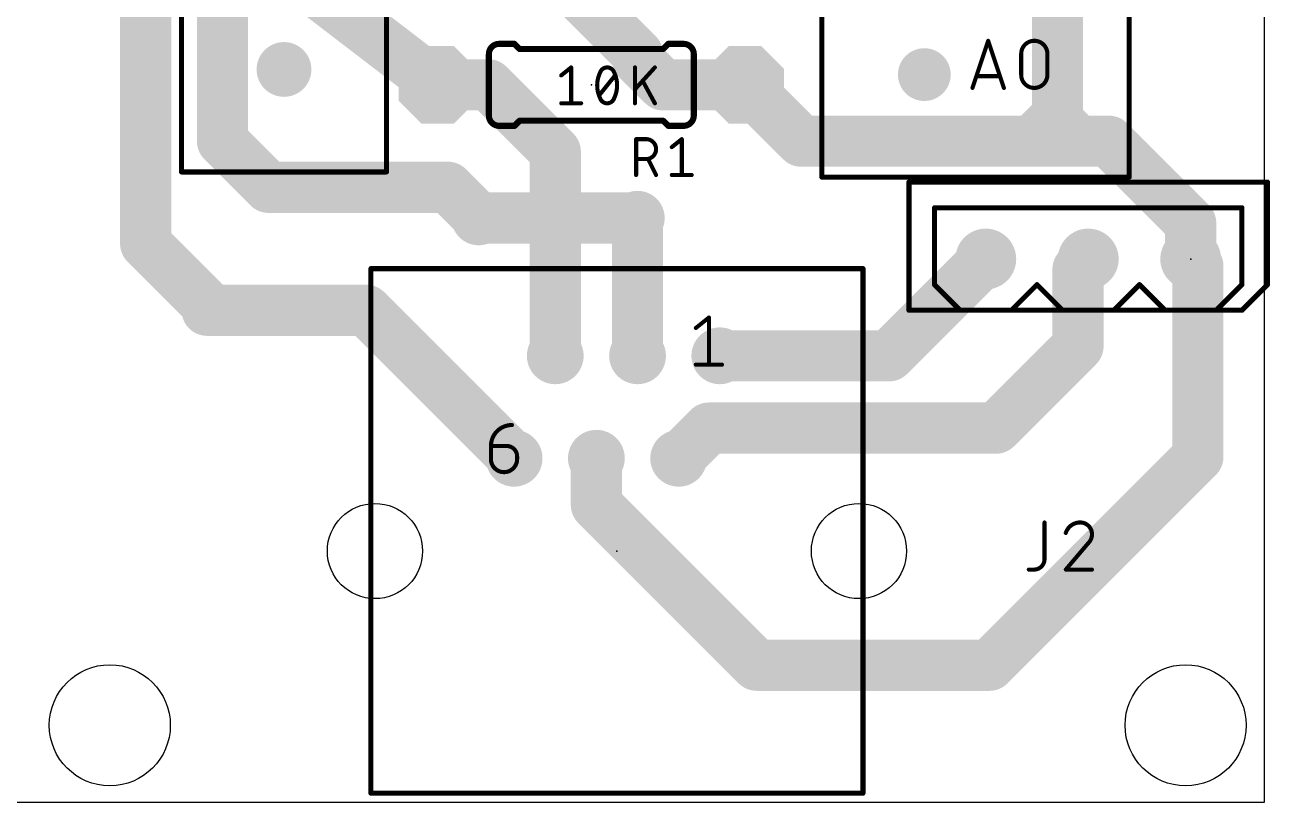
# Model space of a CAD drawing. Extents: x -13.9 to 46.7, y -1.1 to 36.9.
# Drawn here: x 15.8 to 46.67, y -1.14 to 18.12 of the extents above; entities that cross this region are included whole.
import ezdxf

# ---------------------------------------------------------------- set-up
doc = ezdxf.new("R2010")
doc.units = 0
for name, color, linetype in [('1', 22, 'CONTINUOUS'), ('16', 175, 'CONTINUOUS'), ('17', 82, 'CONTINUOUS'), ('18', 82, 'CONTINUOUS'), ('20', 30, 'CONTINUOUS'), ('21', 253, 'CONTINUOUS'), ('23', 7, 'CONTINUOUS'), ('25', 253, 'CONTINUOUS'), ('27', 253, 'CONTINUOUS'), ('51', 253, 'CONTINUOUS')]:
    doc.layers.add(name, color=color, linetype=linetype)

# ---------------------------------------------------------------- blocks, each defined once
blk = doc.blocks.new('ROUNDP')
at = {"const_width": 0.5}
blk.add_lwpolyline([(0, -0.25, 1), (0, 0.25, 1), (0, -0.25)], format="xyb", dxfattribs=at)
blk = doc.blocks.new('RECT')
blk.add_solid([(-0.5, -0.5), (0.5, -0.5), (-0.5, 0.5), (0.5, 0.5)])
blk = doc.blocks.new('OCTAGONP')
at = {"const_width": 0.5}
blk.add_lwpolyline([(-0.25, -0.1036), (-0.25, 0.1036), (-0.1036, 0.25), (0.1036, 0.25), (0.25, 0.1036), (0.25, -0.1036), (0.1036, -0.25), (-0.1036, -0.25), (-0.25, -0.1036), (-0.25, 0.1036)], dxfattribs=at)
blk = doc.blocks.new('ROUNDV')
at = {"const_width": 0.5}
blk.add_lwpolyline([(0, -0.25, 1), (0, 0.25, 1), (0, -0.25)], format="xyb", dxfattribs=at)

msp = doc.modelspace()

# ---------------------------------------------------------------- linework, layer by layer
at = {"layer": '1', "const_width": 1.27}
msp.add_lwpolyline([(27.051, 13.335), (30.988, 13.335)], dxfattribs=at)
at = {"layer": '1', "const_width": 0.635}
for points in [[(27.051, 13.6525, 1), (27.051, 13.0175)], [(30.988, 13.0175, 1), (30.988, 13.6525)]]:
    msp.add_lwpolyline(points, format="xyb", dxfattribs=at)
at = {"layer": '16', "const_width": 1.27}
for points in [[(18.796, 21.971), (18.796, 12.7)], [(41.402, 21.209), (41.402, 15.875)], [(20.701, 20.574), (20.701, 15.24)], [(22.225, 19.558), (26.035, 16.637)], [(29.21, 19.177), (30.988, 17.399)], [(30.988, 17.399), (30.988, 17.272)], [(30.988, 17.272), (31.623, 16.637)], [(26.035, 16.637), (27.293, 16.637)], [(27.293, 16.637), (28.95, 14.98)], [(31.623, 16.637), (33.655, 16.637)], [(33.655, 16.637), (35.052, 15.24)], [(41.402, 15.875), (40.767, 15.24)], [(41.402, 15.875), (41.402, 15.748)], [(41.402, 15.748), (41.91, 15.24)], [(20.701, 15.24), (21.844, 14.097)], [(35.052, 15.24), (40.767, 15.24)], [(40.767, 15.24), (41.91, 15.24)], [(41.91, 15.24), (42.672, 15.24)], [(42.672, 15.24), (44.704, 13.208)], [(28.95, 14.98), (28.95, 9.92)], [(21.844, 14.097), (26.289, 14.097)], [(26.289, 14.097), (27.051, 13.335)], [(30.988, 13.335), (30.988, 9.922)], [(44.704, 13.208), (44.704, 12.319)], [(18.796, 12.7), (20.32, 11.176)], [(37.225, 9.92), (39.624, 12.319)], [(42.164, 12.319), (41.91, 12.065)], [(41.91, 12.065), (41.91, 10.16)], [(44.704, 12.319), (44.882, 12.141)], [(44.882, 12.141), (44.882, 7.417)], [(20.32, 11.176), (20.32, 11.049)], [(20.32, 11.049), (24.261, 11.049)], [(27.93, 7.38), (24.261, 11.049)], [(30.988, 9.922), (30.99, 9.92)], [(33.03, 9.92), (37.225, 9.92)], [(41.91, 10.16), (39.878, 8.128)], [(32.758, 8.128), (32.01, 7.38)], [(39.878, 8.128), (32.758, 8.128)], [(44.882, 7.417), (39.714, 2.249)], [(29.97, 7.38), (29.97, 6.225)], [(29.97, 6.225), (33.946, 2.249)], [(39.714, 2.249), (33.946, 2.249)]]:
    msp.add_lwpolyline(points, dxfattribs=at)
at = {"layer": '16', "const_width": 0.635}
for points in [[(31.3055, 17.399, 1), (30.6705, 17.399)], [(31.2125, 17.4965, 1), (30.7635, 17.0475)], [(30.7635, 17.1745, 1), (31.2125, 17.6235)], [(30.6705, 17.272, 1), (31.3055, 17.272)], [(26.035, 16.9545, 1), (26.035, 16.3195)], [(25.8418, 16.385, 1), (26.2282, 16.889)], [(27.5175, 16.8615, 1), (27.0685, 16.4125)], [(27.293, 16.3195, 1), (27.293, 16.9545)], [(31.623, 16.9545, 1), (31.623, 16.3195)], [(31.3985, 16.4125, 1), (31.8475, 16.8615)], [(33.8795, 16.8615, 1), (33.4305, 16.4125)], [(33.655, 16.3195, 1), (33.655, 16.9545)], [(41.7195, 15.875, 1), (41.0845, 15.875)], [(41.6265, 15.9725, 1), (41.1775, 15.5235)], [(41.6265, 15.6505, 1), (41.1775, 16.0995)], [(41.0845, 15.875, 1), (41.7195, 15.875)], [(41.0845, 15.748, 1), (41.7195, 15.748)], [(20.9255, 15.4645, 1), (20.4765, 15.0155)], [(35.052, 15.5575, 1), (35.052, 14.9225)], [(34.8275, 15.0155, 1), (35.2765, 15.4645)], [(40.767, 15.5575, 1), (40.767, 14.9225)], [(40.5425, 15.4645, 1), (40.9915, 15.0155)], [(40.767, 14.9225, 1), (40.767, 15.5575)], [(41.91, 15.5575, 1), (41.91, 14.9225)], [(41.6855, 15.0155, 1), (42.1345, 15.4645)], [(41.91, 14.9225, 1), (41.91, 15.5575)], [(42.8965, 15.4645, 1), (42.4475, 15.0155)], [(42.672, 14.9225, 1), (42.672, 15.5575)], [(20.3835, 15.24, 1), (21.0185, 15.24)], [(29.2675, 14.98, 1), (28.6325, 14.98)], [(28.7255, 14.7555, 1), (29.1745, 15.2045)], [(21.844, 14.4145, 1), (21.844, 13.7795)], [(21.6195, 13.8725, 1), (22.0685, 14.3215)], [(26.5135, 14.3215, 1), (26.0645, 13.8725)], [(26.289, 13.7795, 1), (26.289, 14.4145)], [(31.3055, 13.335, 1), (30.6705, 13.335)], [(26.8265, 13.1105, 1), (27.2755, 13.5595)], [(45.0215, 13.208, 1), (44.3865, 13.208)], [(44.4795, 12.9835, 1), (44.9285, 13.4325)], [(19.0205, 12.9245, 1), (18.5715, 12.4755)], [(18.4785, 12.7, 1), (19.1135, 12.7)], [(39.8485, 12.0945, 1), (39.3995, 12.5435)], [(42.2275, 12.065, 1), (41.5925, 12.065)], [(42.3885, 12.0945, 1), (41.9395, 12.5435)], [(44.9285, 12.5435, 1), (44.4795, 12.0945)], [(45.1995, 12.141, 1), (44.5645, 12.141)], [(44.6575, 11.9165, 1), (45.1065, 12.3655)], [(41.6855, 12.2895, 1), (42.1345, 11.8405)], [(44.3865, 12.319, 1), (45.0215, 12.319)], [(20.6375, 11.176, 1), (20.0025, 11.176)], [(20.32, 11.3665, 1), (20.32, 10.7315)], [(20.0955, 10.9515, 1), (20.5445, 11.4005)], [(24.4855, 11.2735, 1), (24.0365, 10.8245)], [(24.261, 10.7315, 1), (24.261, 11.3665)], [(20.0025, 11.049, 1), (20.6375, 11.049)], [(31.2125, 10.1465, 1), (30.7635, 9.6975)], [(33.03, 10.2375, 1), (33.03, 9.6025)], [(37.225, 9.6025, 1), (37.225, 10.2375)], [(42.1345, 9.9355, 1), (41.6855, 10.3845)], [(28.6325, 9.92, 1), (29.2675, 9.92)], [(30.6705, 9.922, 1), (31.3055, 9.922)], [(30.7655, 9.6955, 1), (31.2145, 10.1445)], [(37.0005, 10.1445, 1), (37.4495, 9.6955)], [(41.5925, 10.16, 1), (42.2275, 10.16)], [(32.758, 8.4455, 1), (32.758, 7.8105)], [(32.9825, 7.9035, 1), (32.5335, 8.3525)], [(39.6535, 8.3525, 1), (40.1025, 7.9035)], [(39.878, 7.8105, 1), (39.878, 8.4455)], [(45.1065, 7.1925, 1), (44.6575, 7.6415)], [(27.7055, 7.1555, 1), (28.1545, 7.6045)], [(30.2875, 7.38, 1), (29.6525, 7.38)], [(31.7855, 7.6045, 1), (32.2345, 7.1555)], [(44.5645, 7.417, 1), (45.1995, 7.417)], [(30.1945, 6.4495, 1), (29.7455, 6.0005)], [(29.6525, 6.225, 1), (30.2875, 6.225)], [(33.946, 2.5665, 1), (33.946, 1.9315)], [(33.7215, 2.0245, 1), (34.1705, 2.4735)], [(39.4895, 2.4735, 1), (39.9385, 2.0245)], [(39.714, 1.9315, 1), (39.714, 2.5665)]]:
    msp.add_lwpolyline(points, format="xyb", dxfattribs=at)
at = {"layer": '20'}
for p, q in [((46.533, -1.143), (46.533, 36.947)), ((-13.871, -1.143), (46.533, -1.143))]:
    msp.add_line(p, q, dxfattribs=at)
for centre, radius in [((24.48, 5.08), 1.18), ((36.48, 5.08), 1.18), ((17.907, 0.762), 1.5), ((44.577, 0.762), 1.5)]:
    msp.add_circle(centre, radius, dxfattribs=at)
at = {"layer": '21'}
for points, const_width in [([(35.56, 27.051), (35.56, 14.351)], 0.127), ([(43.18, 14.351), (43.18, 27.051)], 0.127), ([(19.685, 24.638), (19.685, 14.478)], 0.127), ([(24.765, 14.478), (24.765, 24.638)], 0.127), ([(27.559, 17.653), (27.94, 17.653)], 0.1524), ([(28.067, 17.526), (27.94, 17.653)], 0.1524), ([(28.067, 17.526), (31.623, 17.526)], 0.1524), ([(31.623, 17.526), (31.75, 17.653)], 0.1524), ([(32.131, 17.653), (31.75, 17.653)], 0.1524), ([(39.2938, 16.5608), (39.6833, 17.7292)], 0.1016), ([(39.6833, 17.7292), (40.0727, 16.5608)], 0.1016), ([(27.305, 17.399), (27.305, 15.875)], 0.1524), ([(32.385, 17.399), (32.385, 15.875)], 0.1524), ([(40.5017, 16.8854), (40.5017, 17.4046)], 0.1016), ([(41.1508, 17.4046), (41.1508, 16.8854)], 0.1016), ([(39.9754, 16.8529), (39.3912, 16.8529)], 0.1016), ([(28.067, 15.748), (27.94, 15.621)], 0.1524), ([(28.067, 15.748), (31.623, 15.748)], 0.1524), ([(31.623, 15.748), (31.75, 15.621)], 0.1524), ([(27.559, 15.621), (27.94, 15.621)], 0.1524), ([(32.131, 15.621), (31.75, 15.621)], 0.1524), ([(19.685, 14.478), (24.765, 14.478)], 0.127), ([(35.56, 14.351), (43.18, 14.351)], 0.127), ([(37.719, 14.224), (46.609, 14.224)], 0.127), ([(37.719, 11.049), (37.719, 14.224)], 0.127), ([(46.609, 14.224), (46.609, 11.684)], 0.127), ([(38.354, 11.684), (38.354, 13.589)], 0.127), ([(38.354, 13.589), (45.974, 13.589)], 0.127), ([(45.974, 13.589), (45.974, 11.684)], 0.127), ([(24.38, 12.08), (36.58, 12.08)], 0.127), ([(24.38, -0.92), (24.38, 12.08)], 0.127), ([(36.58, 12.08), (36.58, -0.92)], 0.127), ([(38.989, 11.049), (38.354, 11.684)], 0.127), ([(40.894, 11.684), (40.259, 11.049)], 0.127), ([(41.529, 11.049), (40.894, 11.684)], 0.127), ([(43.434, 11.684), (42.799, 11.049)], 0.127), ([(44.069, 11.049), (43.434, 11.684)], 0.127), ([(45.974, 11.684), (45.339, 11.049)], 0.127), ([(46.609, 11.684), (45.974, 11.049)], 0.127), ([(45.974, 11.049), (37.719, 11.049)], 0.127), ([(40.259, 11.049), (38.989, 11.049)], 0.127), ([(42.799, 11.049), (41.529, 11.049)], 0.127), ([(45.339, 11.049), (44.069, 11.049)], 0.127), ([(36.58, -0.92), (24.38, -0.92)], 0.127)]:
    msp.add_lwpolyline(points, dxfattribs=dict(at, const_width=const_width))
for points, const_width in [([(27.559, 17.653, 0.4142), (27.305, 17.399)], 0.1524), ([(27.559, 17.6911, 1), (27.559, 17.6149)], 0.0762), ([(27.559, 17.6149, 1), (27.559, 17.6911)], 0.0762), ([(27.9669, 17.6799, 1), (27.9131, 17.6261)], 0.0762), ([(27.94, 17.6149, 1), (27.94, 17.6911)], 0.0762), ([(28.067, 17.5641, 1), (28.067, 17.4879)], 0.0762), ([(31.623, 17.4879, 1), (31.623, 17.5641)], 0.0762), ([(31.75, 17.6911, 1), (31.75, 17.6149)], 0.0762), ([(31.7769, 17.6261, 1), (31.7231, 17.6799)], 0.0762), ([(32.385, 17.399, 0.4142), (32.131, 17.653)], 0.1524), ([(32.131, 17.6911, 1), (32.131, 17.6149)], 0.0762), ([(32.131, 17.6149, 1), (32.131, 17.6911)], 0.0762), ([(39.7074, 17.7372, 1), (39.6592, 17.7212)], 0.0508), ([(39.7074, 17.7212, 1), (39.6592, 17.7372)], 0.0508), ([(41.1508, 17.4046, 1), (40.5017, 17.4046)], 0.1016), ([(27.3431, 17.399, 1), (27.2669, 17.399)], 0.0762), ([(27.2669, 17.399, 1), (27.3431, 17.399)], 0.0762), ([(28.0401, 17.4991, 1), (28.0939, 17.5529)], 0.0762), ([(31.5961, 17.5529, 1), (31.6499, 17.4991)], 0.0762), ([(32.4231, 17.399, 1), (32.3469, 17.399)], 0.0762), ([(32.3469, 17.399, 1), (32.4231, 17.399)], 0.0762), ([(40.5271, 17.4046, 1), (40.4763, 17.4046)], 0.0508), ([(40.4763, 17.4046, 1), (40.5271, 17.4046)], 0.0508), ([(41.1762, 17.4046, 1), (41.1254, 17.4046)], 0.0508), ([(41.1254, 17.4046, 1), (41.1762, 17.4046)], 0.0508), ([(39.3912, 16.8783, 1), (39.3912, 16.8275)], 0.0508), ([(39.9754, 16.8275, 1), (39.9754, 16.8783)], 0.0508), ([(40.5017, 16.8854, 1), (41.1508, 16.8854)], 0.1016), ([(40.5271, 16.8854, 1), (40.4763, 16.8854)], 0.0508), ([(40.4763, 16.8854, 1), (40.5271, 16.8854)], 0.0508), ([(41.1762, 16.8854, 1), (41.1254, 16.8854)], 0.0508), ([(41.1254, 16.8854, 1), (41.1762, 16.8854)], 0.0508), ([(39.2697, 16.5688, 1), (39.3179, 16.5528)], 0.0508), ([(40.0486, 16.5528, 1), (40.0968, 16.5688)], 0.0508), ([(27.305, 15.875, 0.4142), (27.559, 15.621)], 0.1524), ([(27.3431, 15.875, 1), (27.2669, 15.875)], 0.0762), ([(27.2669, 15.875, 1), (27.3431, 15.875)], 0.0762), ([(28.067, 15.7861, 1), (28.067, 15.7099)], 0.0762), ([(28.0939, 15.7211, 1), (28.0401, 15.7749)], 0.0762), ([(31.6499, 15.7749, 1), (31.5961, 15.7211)], 0.0762), ([(31.623, 15.7099, 1), (31.623, 15.7861)], 0.0762), ([(32.131, 15.621, 0.4142), (32.385, 15.875)], 0.1524), ([(32.4231, 15.875, 1), (32.3469, 15.875)], 0.0762), ([(32.3469, 15.875, 1), (32.4231, 15.875)], 0.0762), ([(27.559, 15.6591, 1), (27.559, 15.5829)], 0.0762), ([(27.559, 15.5829, 1), (27.559, 15.6591)], 0.0762), ([(27.9131, 15.6479, 1), (27.9669, 15.5941)], 0.0762), ([(27.94, 15.5829, 1), (27.94, 15.6591)], 0.0762), ([(31.75, 15.6591, 1), (31.75, 15.5829)], 0.0762), ([(31.7231, 15.5941, 1), (31.7769, 15.6479)], 0.0762), ([(32.131, 15.6591, 1), (32.131, 15.5829)], 0.0762), ([(32.131, 15.5829, 1), (32.131, 15.6591)], 0.0762), ([(19.685, 14.5098, 1), (19.685, 14.4463)], 0.0635), ([(19.6533, 14.478, 1), (19.7168, 14.478)], 0.0635), ([(24.7333, 14.478, 1), (24.7967, 14.478)], 0.0635), ([(24.765, 14.4463, 1), (24.765, 14.5098)], 0.0635), ([(35.5282, 14.351, 1), (35.5918, 14.351)], 0.0635), ([(35.56, 14.3828, 1), (35.56, 14.3193)], 0.0635), ([(37.7508, 14.224, 1), (37.6872, 14.224)], 0.0635), ([(37.719, 14.2558, 1), (37.719, 14.1922)], 0.0635), ([(43.1482, 14.351, 1), (43.2118, 14.351)], 0.0635), ([(43.18, 14.3193, 1), (43.18, 14.3828)], 0.0635), ([(46.6408, 14.224, 1), (46.5772, 14.224)], 0.0635), ([(46.609, 14.1922, 1), (46.609, 14.2558)], 0.0635), ([(38.3858, 13.589, 1), (38.3222, 13.589)], 0.0635), ([(38.354, 13.6208, 1), (38.354, 13.5572)], 0.0635), ([(46.0058, 13.589, 1), (45.9423, 13.589)], 0.0635), ([(45.974, 13.5572, 1), (45.974, 13.6208)], 0.0635), ([(24.38, 12.1118, 1), (24.38, 12.0482)], 0.0635), ([(24.4118, 12.08, 1), (24.3483, 12.08)], 0.0635), ([(36.6118, 12.08, 1), (36.5482, 12.08)], 0.0635), ([(36.58, 12.0482, 1), (36.58, 12.1118)], 0.0635), ([(38.3765, 11.7065, 1), (38.3315, 11.6615)], 0.0635), ([(40.9165, 11.7065, 1), (40.8715, 11.6615)], 0.0635), ([(40.9165, 11.6615, 1), (40.8715, 11.7065)], 0.0635), ([(43.4565, 11.7065, 1), (43.4115, 11.6615)], 0.0635), ([(43.4565, 11.6615, 1), (43.4115, 11.7065)], 0.0635), ([(45.9965, 11.6615, 1), (45.9515, 11.7065)], 0.0635), ([(46.6315, 11.6615, 1), (46.5865, 11.7065)], 0.0635), ([(38.3222, 11.684, 1), (38.3858, 11.684)], 0.0635), ([(45.9423, 11.684, 1), (46.0058, 11.684)], 0.0635), ([(46.5772, 11.684, 1), (46.6408, 11.684)], 0.0635), ([(37.6872, 11.049, 1), (37.7508, 11.049)], 0.0635), ([(37.719, 11.0808, 1), (37.719, 11.0173)], 0.0635), ([(38.989, 11.0808, 1), (38.989, 11.0173)], 0.0635), ([(38.9665, 11.0265, 1), (39.0115, 11.0715)], 0.0635), ([(40.2365, 11.0715, 1), (40.2815, 11.0265)], 0.0635), ([(40.259, 11.0173, 1), (40.259, 11.0808)], 0.0635), ([(41.529, 11.0808, 1), (41.529, 11.0173)], 0.0635), ([(41.5065, 11.0265, 1), (41.5515, 11.0715)], 0.0635), ([(42.7765, 11.0715, 1), (42.8215, 11.0265)], 0.0635), ([(42.799, 11.0173, 1), (42.799, 11.0808)], 0.0635), ([(44.069, 11.0808, 1), (44.069, 11.0173)], 0.0635), ([(44.0465, 11.0265, 1), (44.0915, 11.0715)], 0.0635), ([(45.3165, 11.0715, 1), (45.3615, 11.0265)], 0.0635), ([(45.339, 11.0173, 1), (45.339, 11.0808)], 0.0635), ([(45.9515, 11.0715, 1), (45.9965, 11.0265)], 0.0635), ([(45.974, 11.0173, 1), (45.974, 11.0808)], 0.0635), ([(24.38, -0.8882, 1), (24.38, -0.9518)], 0.0635), ([(24.3483, -0.92, 1), (24.4118, -0.92)], 0.0635), ([(36.5482, -0.92, 1), (36.6118, -0.92)], 0.0635), ([(36.58, -0.9518, 1), (36.58, -0.8882)], 0.0635)]:
    msp.add_lwpolyline(points, format="xyb", dxfattribs=dict(at, const_width=const_width))
at = {"layer": '23'}
for p in [(29.845, 16.637), (44.704, 12.319), (30.48, 5.08)]:
    msp.add_point(p, dxfattribs=at)
at = {"layer": '25', "const_width": 0.1016}
for points in [[(30.9553, 14.4018), (30.9553, 15.2908)], [(30.9553, 15.2908), (31.2023, 15.2908)], [(31.8403, 15.0932), (32.0873, 15.2908)], [(32.0873, 15.2908), (32.0873, 14.4018)], [(31.2023, 14.7969), (30.9553, 14.7969)], [(31.4492, 14.4018), (31.2517, 14.7969)], [(31.8403, 14.4018), (32.3342, 14.4018)], [(41.0803, 5.7892), (41.0803, 4.8804)], [(42.1594, 5.2699), (41.6076, 4.6208)], [(40.8206, 4.6208), (40.6908, 4.6208)], [(41.6076, 4.6208), (42.2567, 4.6208)]]:
    msp.add_lwpolyline(points, dxfattribs=at)
at = {"layer": '25'}
for points, const_width in [([(30.9807, 15.2908, 1), (30.9299, 15.2908)], 0.0508), ([(30.9553, 15.3162, 1), (30.9553, 15.2654)], 0.0508), ([(31.2023, 14.7969, 1), (31.2023, 15.2908)], 0.1016), ([(31.2023, 15.3162, 1), (31.2023, 15.2654)], 0.0508), ([(31.2023, 15.2654, 1), (31.2023, 15.3162)], 0.0508), ([(31.8244, 15.1131, 1), (31.8562, 15.0734)], 0.0508), ([(32.1127, 15.2908, 1), (32.0619, 15.2908)], 0.0508), ([(32.1031, 15.271, 1), (32.0714, 15.3106)], 0.0508), ([(30.9553, 14.8223, 1), (30.9553, 14.7715)], 0.0508), ([(31.2023, 14.8223, 1), (31.2023, 14.7715)], 0.0508), ([(31.2023, 14.7715, 1), (31.2023, 14.8223)], 0.0508), ([(31.2744, 14.8083, 1), (31.2289, 14.7856)], 0.0508), ([(30.9299, 14.4018, 1), (30.9807, 14.4018)], 0.0508), ([(31.4265, 14.3904, 1), (31.4719, 14.4132)], 0.0508), ([(31.8403, 14.4272, 1), (31.8403, 14.3764)], 0.0508), ([(32.0619, 14.4018, 1), (32.1127, 14.4018)], 0.0508), ([(32.3342, 14.3764, 1), (32.3342, 14.4272)], 0.0508), ([(41.1057, 5.7892, 1), (41.0549, 5.7892)], 0.0508), ([(41.9646, 5.7892, 0.3252), (41.6076, 5.5296)], 0.1016), ([(41.5834, 5.5374, 1), (41.6318, 5.5217)], 0.0508), ([(42.2567, 5.4971, 0.4142), (41.9646, 5.7892)], 0.1016), ([(41.9646, 5.8146, 1), (41.9646, 5.7638)], 0.0508), ([(41.9646, 5.7638, 1), (41.9646, 5.8146)], 0.0508), ([(42.1418, 5.2883, 1), (42.1769, 5.2515)], 0.0508), ([(42.1594, 5.2699, 0.2053), (42.2567, 5.4971)], 0.1016), ([(42.1787, 5.2535, 1), (42.14, 5.2864)], 0.0508), ([(42.2821, 5.4971, 1), (42.2313, 5.4971)], 0.0508), ([(42.2313, 5.4971, 1), (42.2821, 5.4971)], 0.0508), ([(40.6908, 4.6462, 1), (40.6908, 4.5954)], 0.0508), ([(40.8206, 4.6208, 0.4142), (41.0803, 4.8804)], 0.1016), ([(40.8206, 4.6462, 1), (40.8206, 4.5954)], 0.0508), ([(40.8206, 4.5954, 1), (40.8206, 4.6462)], 0.0508), ([(41.1057, 4.8804, 1), (41.0549, 4.8804)], 0.0508), ([(41.0549, 4.8804, 1), (41.1057, 4.8804)], 0.0508), ([(41.6076, 4.6462, 1), (41.6076, 4.5954)], 0.0508), ([(41.5883, 4.6373, 1), (41.627, 4.6043)], 0.0508), ([(42.2567, 4.5954, 1), (42.2567, 4.6462)], 0.0508)]:
    msp.add_lwpolyline(points, format="xyb", dxfattribs=dict(at, const_width=const_width))
at = {"layer": '27', "const_width": 0.1016}
for points in [[(29.0981, 16.8712), (29.345, 17.0688)], [(29.345, 17.0688), (29.345, 16.1798)], [(30.9259, 16.1798), (30.9259, 17.0688)], [(31.4198, 17.0688), (30.9259, 16.5255)], [(30.039, 16.3774), (30.4341, 16.8712)], [(31.4198, 16.1798), (31.1235, 16.7231)], [(29.0981, 16.1798), (29.5919, 16.1798)]]:
    msp.add_lwpolyline(points, dxfattribs=at)
at = {"layer": '27'}
for points, const_width in [([(29.3704, 17.0688, 1), (29.3196, 17.0688)], 0.0508), ([(29.3609, 17.049, 1), (29.3291, 17.0886)], 0.0508), ([(30.0637, 16.9453, 0.1139), (29.9896, 16.6243)], 0.1016), ([(30.2365, 17.0688, 0.3205), (30.0637, 16.9453)], 0.1016), ([(30.0865, 16.9342, 1), (30.0408, 16.9565)], 0.0508), ([(30.4094, 16.9453, 0.3205), (30.2365, 17.0688)], 0.1016), ([(30.2365, 17.0942, 1), (30.2365, 17.0434)], 0.0508), ([(30.2365, 17.0434, 1), (30.2365, 17.0942)], 0.0508), ([(30.4835, 16.6243, 0.1139), (30.4094, 16.9453)], 0.1016), ([(30.4322, 16.9565, 1), (30.3866, 16.9342)], 0.0508), ([(30.9513, 17.0688, 1), (30.9005, 17.0688)], 0.0508), ([(31.4386, 17.0517, 1), (31.401, 17.0859)], 0.0508), ([(29.0822, 16.8911, 1), (29.1139, 16.8514)], 0.0508), ([(29.9896, 16.6243, 0.1139), (30.0637, 16.3033)], 0.1016), ([(30.015, 16.6243, 1), (29.9642, 16.6243)], 0.0508), ([(30.0396, 16.9536, 1), (30.0877, 16.9371)], 0.0508), ([(30.4094, 16.3033, 0.1139), (30.4835, 16.6243)], 0.1016), ([(30.3854, 16.9371, 1), (30.4334, 16.9536)], 0.0508), ([(30.4539, 16.8554, 1), (30.4143, 16.8871)], 0.0508), ([(30.5089, 16.6243, 1), (30.4581, 16.6243)], 0.0508), ([(31.1458, 16.7352, 1), (31.1012, 16.7109)], 0.0508), ([(29.9642, 16.6243, 1), (30.015, 16.6243)], 0.0508), ([(30.0191, 16.3932, 1), (30.0588, 16.3615)], 0.0508), ([(30.4581, 16.6243, 1), (30.5089, 16.6243)], 0.0508), ([(30.9071, 16.5426, 1), (30.9447, 16.5084)], 0.0508), ([(29.0981, 16.2052, 1), (29.0981, 16.1544)], 0.0508), ([(29.3196, 16.1798, 1), (29.3704, 16.1798)], 0.0508), ([(29.5919, 16.1544, 1), (29.5919, 16.2052)], 0.0508), ([(30.0877, 16.3115, 1), (30.0396, 16.295)], 0.0508), ([(30.0637, 16.3033, 0.3205), (30.2365, 16.1798)], 0.1016), ([(30.0408, 16.2921, 1), (30.0865, 16.3144)], 0.0508), ([(30.2365, 16.1798, 0.3205), (30.4094, 16.3033)], 0.1016), ([(30.2365, 16.2052, 1), (30.2365, 16.1544)], 0.0508), ([(30.2365, 16.1544, 1), (30.2365, 16.2052)], 0.0508), ([(30.3866, 16.3144, 1), (30.4322, 16.2921)], 0.0508), ([(30.4334, 16.295, 1), (30.3854, 16.3115)], 0.0508), ([(30.9005, 16.1798, 1), (30.9513, 16.1798)], 0.0508), ([(31.3975, 16.1676, 1), (31.4421, 16.192)], 0.0508)]:
    msp.add_lwpolyline(points, format="xyb", dxfattribs=dict(at, const_width=const_width))
at = {"layer": '51'}
for points, const_width in [([(26.035, 16.637), (26.924, 16.637)], 0.508), ([(33.655, 16.637), (32.766, 16.637)], 0.508), ([(24.38, 12.08), (36.58, 12.08)], 0.127), ([(24.38, -0.92), (24.38, 12.08)], 0.127), ([(36.58, 12.08), (36.58, -0.92)], 0.127), ([(32.4358, 10.6096), (32.7604, 10.8692)], 0.1016), ([(32.7604, 10.8692), (32.7604, 9.7008)], 0.1016), ([(32.4358, 9.7008), (33.0849, 9.7008)], 0.1016), ([(27.3558, 7.6849), (27.7453, 7.6849)], 0.1016), ([(27.3558, 7.3604), (27.3558, 7.6849)], 0.1016), ([(28.0049, 7.4253), (28.0049, 7.3604)], 0.1016), ([(36.58, -0.92), (24.38, -0.92)], 0.127)]:
    msp.add_lwpolyline(points, dxfattribs=dict(at, const_width=const_width))
for points, const_width in [([(26.035, 16.764, 1), (26.035, 16.51)], 0.254), ([(26.924, 16.51, 1), (26.924, 16.764)], 0.254), ([(32.766, 16.764, 1), (32.766, 16.51)], 0.254), ([(33.655, 16.51, 1), (33.655, 16.764)], 0.254), ([(24.38, 12.1118, 1), (24.38, 12.0482)], 0.0635), ([(24.4118, 12.08, 1), (24.3483, 12.08)], 0.0635), ([(36.6118, 12.08, 1), (36.5482, 12.08)], 0.0635), ([(36.58, 12.0482, 1), (36.58, 12.1118)], 0.0635), ([(32.7858, 10.8692, 1), (32.735, 10.8692)], 0.0508), ([(32.7762, 10.8494, 1), (32.7445, 10.889)], 0.0508), ([(32.4199, 10.6294, 1), (32.4517, 10.5897)], 0.0508), ([(32.4358, 9.7262, 1), (32.4358, 9.6754)], 0.0508), ([(32.735, 9.7008, 1), (32.7858, 9.7008)], 0.0508), ([(33.0849, 9.6754, 1), (33.0849, 9.7262)], 0.0508), ([(27.8751, 8.2042, 0.4142), (27.3558, 7.6849)], 0.1016), ([(27.8751, 8.1788, 1), (27.8751, 8.2296)], 0.0508), ([(27.3558, 7.7103, 1), (27.3558, 7.6595)], 0.0508), ([(27.3812, 7.6849, 1), (27.3304, 7.6849)], 0.0508), ([(28.0049, 7.4253, 0.4142), (27.7453, 7.6849)], 0.1016), ([(27.7453, 7.7103, 1), (27.7453, 7.6595)], 0.0508), ([(27.7453, 7.6595, 1), (27.7453, 7.7103)], 0.0508), ([(27.3304, 7.6849, 1), (27.3812, 7.6849)], 0.0508), ([(27.3558, 7.3604, 1), (28.0049, 7.3604)], 0.1016), ([(27.3812, 7.3604, 1), (27.3304, 7.3604)], 0.0508), ([(28.0303, 7.4253, 1), (27.9795, 7.4253)], 0.0508), ([(27.9795, 7.4253, 1), (28.0303, 7.4253)], 0.0508), ([(28.0303, 7.3604, 1), (27.9795, 7.3604)], 0.0508), ([(27.3304, 7.3604, 1), (27.3812, 7.3604)], 0.0508), ([(27.9795, 7.3604, 1), (28.0303, 7.3604)], 0.0508), ([(24.38, -0.8882, 1), (24.38, -0.9518)], 0.0635), ([(24.3483, -0.92, 1), (24.4118, -0.92)], 0.0635), ([(36.5482, -0.92, 1), (36.6118, -0.92)], 0.0635), ([(36.58, -0.9518, 1), (36.58, -0.8882)], 0.0635)]:
    msp.add_lwpolyline(points, format="xyb", dxfattribs=dict(at, const_width=const_width))

# ---------------------------------------------------------------- block references
at = {"layer": '17'}
for name, p, xscale, yscale, rotation in [('ROUNDP', (22.225, 17.018), 1.358, 1.358, 90), ('ROUNDP', (22.225, 17.018), 1.358, 1.358, 90), ('OCTAGONP', (26.035, 16.637), 1.9304, 1.9304, 180), ('OCTAGONP', (26.035, 16.637), 1.9304, 1.9304, 180), ('OCTAGONP', (33.655, 16.637), 1.9304, 1.9304, 180), ('OCTAGONP', (33.655, 16.637), 1.9304, 1.9304, 180), ('ROUNDP', (38.1, 16.891), 1.308, 1.308, 270), ('ROUNDP', (38.1, 16.891), 1.308, 1.308, 270)]:
    msp.add_blockref(name, p, dxfattribs=dict(at, xscale=xscale, yscale=yscale, rotation=rotation))
for p, xscale, yscale in [((39.624, 12.319), 1.508, 1.508), ((39.624, 12.319), 1.508, 1.508), ((42.164, 12.319), 1.508, 1.508), ((42.164, 12.319), 1.508, 1.508), ((44.704, 12.319), 1.508, 1.508), ((44.704, 12.319), 1.508, 1.508), ((28.95, 9.92), 1.408, 1.408), ((28.95, 9.92), 1.408, 1.408), ((30.99, 9.92), 1.408, 1.408), ((30.99, 9.92), 1.408, 1.408), ((33.03, 9.92), 1.408, 1.408), ((33.03, 9.92), 1.408, 1.408), ((27.93, 7.38), 1.408, 1.408), ((27.93, 7.38), 1.408, 1.408), ((29.97, 7.38), 1.408, 1.408), ((29.97, 7.38), 1.408, 1.408), ((32.01, 7.38), 1.408, 1.408), ((32.01, 7.38), 1.408, 1.408)]:
    msp.add_blockref('ROUNDP', p, dxfattribs=dict(at, xscale=xscale, yscale=yscale))
at = {"layer": '18', "xscale": 1.35, "yscale": 1.35}
for p in [(27.051, 13.335), (27.051, 13.335), (30.988, 13.335), (30.988, 13.335)]:
    msp.add_blockref('ROUNDV', p, dxfattribs=at)
at = {"layer": '21', "xscale": 0.381, "yscale": 0.508, "rotation": 180}
for p in [(27.1145, 16.637), (32.5755, 16.637)]:
    msp.add_blockref('RECT', p, dxfattribs=at)

doc.saveas('drawing.dxf')
